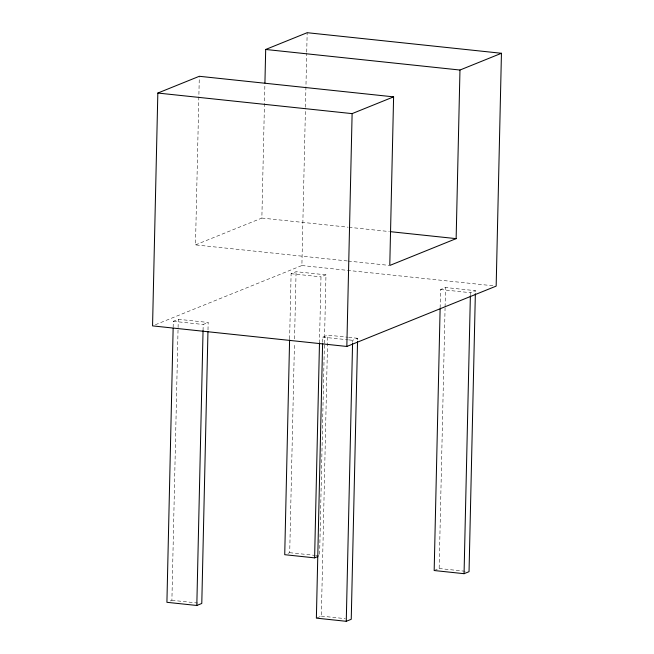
<?xml version="1.0" encoding="UTF-8"?>
<svg xmlns="http://www.w3.org/2000/svg" width="654" height="654" viewBox="0 0 654 654"><rect width="100%" height="100%" fill="white"/><g stroke="black" fill="none" stroke-linecap="round" stroke-linejoin="round"><path stroke-width="0.49" stroke-dasharray="3.27 2.45" d="M173.155 327.417L173.294 321.31L178.272 319.291L208.16 322.463L207.98 330.605M170.236 600.969L171.896 600.298L178.272 319.291M347.274 260.962L195.489 244.89L199.315 76.289M203.051 330.581L203.19 324.474L208.16 322.463M195.489 244.89L261.862 218.068L264.903 83.998M289.624 338.854L291.104 273.699L296.082 271.688L325.97 274.852L324.4 344.086M288.046 553.358L289.706 552.687L294.464 342.958M294.553 338.878L296.082 271.688M155.382 324.736L301.886 265.532L305.451 108.27M305.475 107.248L306.701 53.121M306.726 52.099L307.167 32.7M319.487 343.039L320.991 276.863L325.97 274.852M322.626 342.222L322.749 337.137L327.719 335.118L347.65 337.235M324.376 345.099L319.593 555.851L315.612 555.434M317.198 617.801L321.343 616.125L327.719 335.118M352.588 342.336L352.637 340.301L357.615 338.29L357.566 340.325M440.134 307.854L440.551 289.526L445.529 287.515L475.417 290.678L475.376 292.714M434.174 570.525L439.153 568.514L445.072 307.879M445.088 306.857L445.529 287.515M470.398 294.725L470.439 292.69L475.417 290.678M261.862 218.068L347.871 227.175M348.884 227.281L389.359 231.565M348.288 261.069L388.762 265.352M301.886 265.532L494.146 285.888M291.104 273.699L320.991 276.863M440.551 289.526L470.439 292.69M348.647 337.333L357.615 338.29M173.294 321.31L203.19 324.474M322.749 337.137L347.65 339.769M348.647 339.876L352.637 340.301M289.706 552.687L314.615 555.328M439.153 568.514L467.054 571.465M171.896 600.298L199.797 603.25M321.343 616.125L345.255 618.651"/><path stroke-width="0.98" d="M501.446 53.276L459.966 70.035L456.14 238.636L389.776 265.459L393.602 96.857L199.315 76.289L157.835 93.048L152.554 325.88L346.833 346.457L496.165 286.109L501.446 53.276L307.167 32.7L265.688 49.467L264.927 82.984M173.138 328.431L166.917 602.309L196.813 605.473L201.784 603.462L207.956 331.627M196.813 605.473L203.051 330.581M289.599 339.876L284.727 554.698L314.615 557.862L317.934 556.521M314.615 557.862L319.487 343.039M322.61 343.244L316.373 618.136L346.26 621.3L351.239 619.289L357.542 341.339M346.833 346.457L352.114 113.624L393.602 96.857M346.26 621.3L352.563 343.35M440.117 308.868L434.174 570.525L464.062 573.689L469.041 571.678L475.352 293.736M464.062 573.689L470.373 295.747M265.688 49.467L459.966 70.035M157.835 93.048L352.114 113.624M390.373 231.671L456.14 238.636"/></g></svg>
